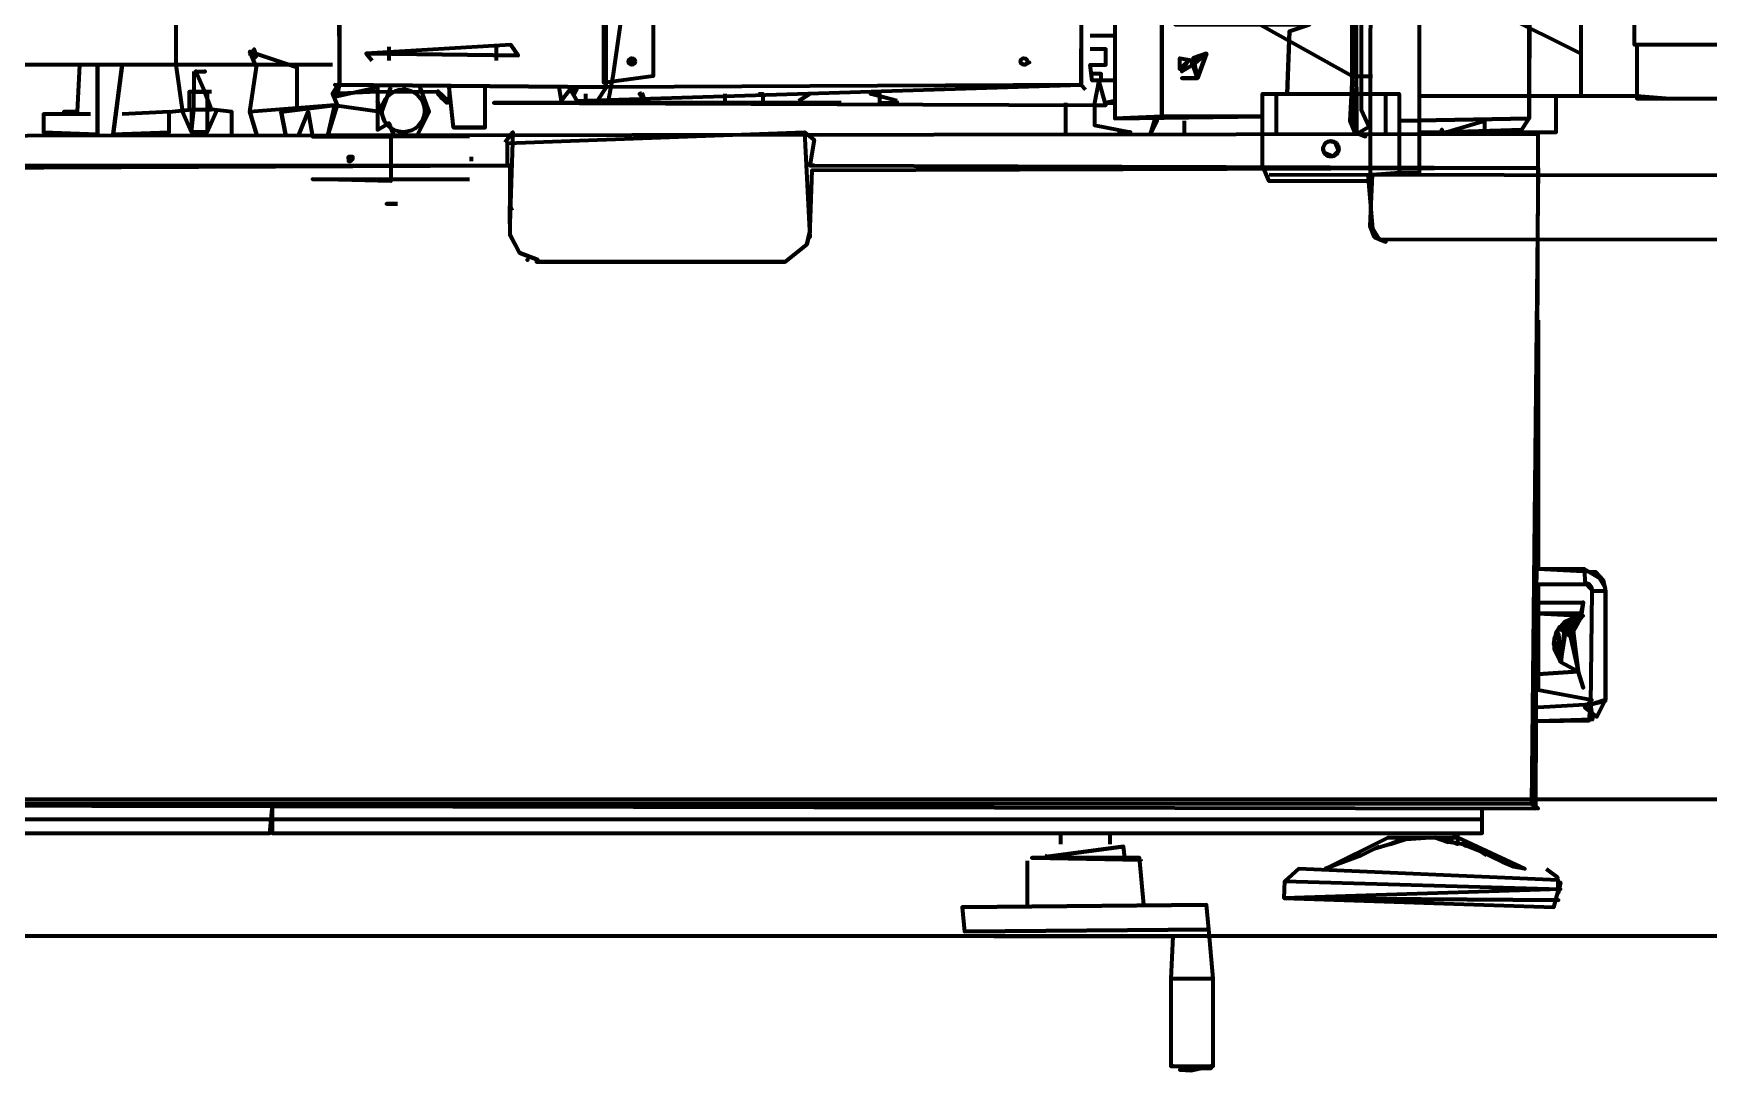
# Model space of a CAD drawing. Extents: x 0 to 1153, y 0 to 816.
# Drawn here: x 521.44 to 529.35, y 499.16 to 504.06 of the extents above; entities that cross this region are included whole.
import ezdxf

# ---------------------------------------------------------------- set-up
doc = ezdxf.new("R2010")
doc.units = 0
doc.header["$MEASUREMENT"] = 0
doc.layers.add('EQUIPMENTS', color=7, linetype='Continuous')
doc.layers.add('Hatch', color=7, linetype='Continuous')

msp = doc.modelspace()

# ---------------------------------------------------------------- linework, layer by layer
at = {"layer": 'EQUIPMENTS', "color": 251, "linetype": 'Continuous', "lineweight": 211}
for p, q in [((632.8515, 500.4435), (113.9613, 500.4435)), ((632.8515, 499.7979), (113.9613, 499.7979))]:
    msp.add_line(p, q, dxfattribs=at)
at = {"layer": 'Hatch', "color": 251, "linetype": 'Continuous', "lineweight": 211}
for p, q in [((526.542, 504.0524), (526.4256, 504.0524)), ((523.113, 503.9995), (523.113, 503.936)), ((523.621, 503.9995), (523.621, 503.936)), ((522.1923, 503.8831), (522.1923, 503.7878)), ((523.187, 503.7878), (523.187, 503.809)), ((524.7005, 503.7773), (524.7005, 503.7455)), ((526.3833, 503.8196), (526.4044, 503.7984)), ((527.304, 503.7773), (527.304, 503.5867)), ((527.8226, 503.5867), (527.8226, 503.7773)), ((525.1873, 503.7455), (525.1873, 503.7349)), ((526.3091, 503.7349), (526.3091, 503.5867)), ((521.5784, 503.6926), (521.5784, 503.682)), ((526.8701, 503.6503), (526.8701, 503.5867)), ((521.5784, 503.5974), (521.5784, 503.5867)), ((521.6419, 503.5974), (521.6419, 503.5867)), ((523.494, 503.5761), (522.7532, 503.5761)), ((528.1824, 503.5974), (528.1824, 503.6079)), ((523.5046, 503.4597), (523.5046, 503.4809)), ((523.6951, 503.4386), (523.6739, 503.4386)), ((525.1238, 503.4386), (525.1027, 503.4386)), ((525.1027, 503.3434), (525.1133, 503.3434)), ((525.1133, 503.2375), (525.1027, 503.2375)), ((526.288, 500.2318), (526.288, 500.2847)), ((526.5208, 500.2318), (526.5208, 500.2847)), ((527.7908, 500.2212), (527.7696, 500.2107)), ((528.2036, 500.2212), (528.1824, 500.2318)), ((528.2988, 500.1789), (528.2671, 500.2001))]:
    msp.add_line(p, q, dxfattribs=at)
for points in [[(527.9708, 513.4822), (527.7591, 513.4716), (527.7485, 503.3645), (527.2723, 503.3645), (527.2405, 503.4386), (527.2405, 503.7773), (527.8861, 503.7773), (527.8861, 503.4068), (527.9813, 503.4068), (527.9708, 513.4822), (528.0237, 513.2811), (528.066, 513.4822), (528.0872, 513.2811), (528.2883, 513.2387), (528.3306, 513.2811), (528.0765, 513.2387), (528.0872, 513.2916), (528.4682, 513.2811), (528.4047, 513.2811)], [(522.8484, 503.7773), (522.8801, 503.8301), (522.8484, 513.0694), (522.8272, 513.1964), (522.8272, 513.2916), (522.859, 513.1647), (523.06, 513.1647), (523.113, 513.1435), (523.06, 513.1011), (523.3458, 513.1011), (523.3987, 513.1117), (523.4305, 513.2705), (523.5681, 513.2599), (523.4305, 513.2705)], [(528.4047, 503.6079), (528.4576, 503.5974), (528.4999, 503.6608), (528.4999, 513.2281), (527.8861, 513.2387), (528.4576, 513.2811), (528.4999, 513.2281), (528.4999, 503.6608), (527.8861, 503.6503), (528.4999, 503.6608)], [(526.542, 513.2281), (526.7643, 513.2281), (526.7643, 503.6714), (526.7643, 513.2281), (527.2405, 513.2387), (526.542, 513.2281), (526.542, 503.6608), (527.2405, 503.6714), (526.7643, 503.6714), (526.542, 503.6608)], [(527.7062, 513.2361), (527.7062, 503.7031), (527.7443, 503.6223), (527.685, 503.5867), (527.6533, 512.9424)], [(524.0655, 513.1117), (523.9914, 513.1117), (526.3938, 513.08), (526.3833, 503.8196), (526.4256, 513.0906), (524.129, 513.0482), (522.8801, 513.0482), (522.8801, 503.8301), (522.8695, 503.7666), (523.06, 503.809), (523.06, 503.6079), (523.113, 503.6397), (523.1341, 503.5867)], [(528.7433, 513.1117), (528.7433, 503.7773), (528.7433, 503.7773)], [(522.8484, 503.9149), (521.282, 503.9149), (521.2292, 513.0377), (521.2292, 513.0377), (517.2604, 513.0377)], [(524.1396, 503.809), (524.129, 513.0482), (524.129, 512.7308)], [(528.5105, 513.0059), (528.5423, 508.4339), (528.5105, 513.0059), (528.4999, 513.0588), (528.5105, 513.0059), (528.4999, 503.8619), (528.5423, 508.4339), (528.4999, 503.8619)], [(522.1393, 512.9741), (522.1076, 503.9149), (522.1393, 503.6926), (522.1817, 503.5974), (522.1923, 503.7031), (522.1923, 503.7878), (522.2557, 503.7878), (522.2557, 503.7031), (522.2557, 503.5974), (522.298, 503.6926), (522.2557, 503.5974), (522.1817, 503.5974), (522.2557, 503.5974)], [(527.7062, 513.0059), (526.1821, 513.0059), (526.1821, 512.9424), (527.7062, 512.953), (527.6533, 512.9424), (527.6638, 503.8619), (527.6638, 512.9424), (527.6638, 503.8619), (527.7591, 503.8619)], [(530.68, 504.0101), (528.9973, 504.0101), (528.9973, 512.8684)], [(527.6638, 503.8619), (527.6533, 503.6503), (527.6744, 503.5974), (527.7273, 503.5761), (527.6744, 503.5974), (527.6638, 503.8619), (526.2245, 504.6663), (526.2033, 504.7191), (526.1716, 504.7933), (526.3409, 504.7721), (526.1716, 504.7933), (526.3409, 504.7826), (526.3409, 512.0957), (526.1716, 512.0957), (526.3409, 512.0957), (526.1716, 512.0957), (526.1716, 504.7933)], [(524.0749, 504.2117), (524.129, 504.2323), (524.2289, 504.2091), (524.2792, 504.1946), (524.33, 504.1582), (524.3618, 504.2535), (524.3618, 503.8619), (524.129, 503.8301), (524.129, 504.1582), (524.129, 504.2323), (524.2137, 504.2323), (524.2137, 504.1582), (524.0231, 504.1582), (524.0728, 504.4333), (524.129, 504.3911), (524.129, 504.317), (524.129, 504.2323), (524.129, 504.317), (524.1819, 504.317), (524.129, 504.317)], [(528.0025, 504.4758), (527.9813, 504.3488), (528.0025, 504.4758), (527.9813, 504.3488), (528.7433, 503.9677)], [(524.2137, 504.1582), (524.1713, 503.8619), (524.1501, 503.7455)], [(527.3569, 503.7773), (527.3675, 504.0736), (527.3569, 503.7773), (527.3675, 504.0736), (527.4627, 504.1053), (526.8278, 504.1053), (527.4627, 504.1053), (526.8278, 504.1053)], [(523.4199, 503.6185), (523.3987, 503.809), (523.3987, 503.7349), (523.3458, 503.7773), (523.3882, 503.7349), (523.3463, 503.7864), (523.06, 503.7878), (522.8484, 503.7773), (522.8695, 503.7243), (522.8272, 503.5867), (522.859, 503.7243), (522.4568, 503.6926), (522.4886, 503.5867), (522.4568, 503.6926), (522.4886, 503.9043), (522.4568, 503.9783), (522.6791, 503.9043), (522.6791, 503.7031)], [(523.6898, 504.0101), (523.7239, 503.9586), (523.6898, 504.0101), (523.0071, 503.9677), (523.7239, 503.9586), (523.0071, 503.9677), (523.0336, 503.936)], [(526.542, 503.8407), (526.4362, 503.8407), (526.4256, 503.9149), (526.4997, 503.9149), (526.4997, 503.9889), (526.4256, 503.9889)], [(526.9335, 503.8513), (526.9759, 503.9677), (526.9335, 503.8513), (526.9759, 503.9677), (526.9018, 503.936), (526.9335, 503.8513), (526.8595, 503.8513), (526.9335, 503.8513), (526.9124, 503.9149), (526.8595, 503.8831), (526.8912, 503.936), (526.8489, 503.8936), (526.8489, 503.9466), (526.9124, 503.936), (526.9335, 503.8513), (526.9759, 503.9677), (526.9124, 503.9466), (526.9335, 503.8513), (526.9759, 503.9677), (526.9335, 503.8513), (526.9759, 503.9677), (526.9124, 503.9149), (526.9335, 503.8513), (526.9759, 503.9677), (526.9759, 503.9677)], [(529.0079, 504.0101), (529.0079, 503.7561), (529.4841, 503.7561), (529.4841, 504.0101)], [(521.7054, 503.682), (521.4832, 503.682), (521.4832, 503.5974), (521.7371, 503.5867), (521.7371, 503.9149), (521.7371, 503.5867)], [(521.6525, 503.9149), (521.6419, 503.6926), (521.5784, 503.6926), (521.6419, 503.6926)], [(521.8112, 503.5867), (521.8536, 503.9149), (521.8112, 503.5867), (522.0758, 503.5974), (522.0758, 503.6926), (521.8536, 503.682)], [(522.3722, 503.5867), (522.3722, 503.6926), (522.2769, 503.7031), (522.2452, 503.7878), (522.2028, 503.8831), (522.2452, 503.8831)], [(526.4785, 503.8407), (526.4785, 503.8725), (526.4256, 503.8725)], [(522.2769, 503.7878), (522.171, 503.7878), (522.171, 503.7031), (522.2769, 503.7031)], [(522.605, 503.6926), (522.6262, 503.5867), (522.605, 503.6926), (522.859, 503.7243), (523.0813, 503.6926), (523.1236, 503.809)], [(523.9173, 503.809), (523.9279, 503.7455), (523.9703, 503.7984), (524.002, 503.7455), (526.3833, 503.8196), (524.1396, 503.809), (522.859, 503.8196), (524.1396, 503.809), (524.0973, 503.7455)], [(523.2506, 503.5867), (523.3035, 503.6926), (523.2612, 503.809), (523.2612, 503.7878)], [(523.5681, 503.6185), (523.4199, 503.6185), (523.5681, 503.6185), (523.5681, 503.809)], [(525.2508, 503.7349), (523.6104, 503.7349), (526.4467, 503.7243), (526.4997, 503.7243), (526.4679, 503.8407), (526.4467, 503.7349), (526.4467, 503.6291), (526.6161, 503.5974), (526.5632, 503.5974), (526.6161, 503.5974)], [(524.0443, 503.7455), (524.0443, 503.7455), (524.0443, 503.7773)], [(524.8592, 503.7773), (524.8804, 503.7773), (524.8804, 503.7455)], [(525.0498, 503.7455), (525.1027, 503.7773), (525.0498, 503.7455)], [(522.0758, 503.6926), (522.1817, 503.7031), (522.1817, 503.5974)], [(523.0956, 503.646), (523.06, 503.7455), (523.06, 503.7455)], [(526.542, 503.7455), (526.4997, 503.7349), (526.542, 503.7349)], [(529.1455, 503.7561), (529.0079, 503.7666), (527.9813, 503.7666)], [(527.9813, 503.5974), (528.6269, 503.5974), (528.6269, 503.7666)], [(529.1984, 503.7561), (529.3889, 503.7561), (529.3995, 503.7561)], [(522.6897, 503.5867), (522.732, 503.6926), (522.7532, 503.5761), (523.1236, 503.5761), (523.1236, 503.3645), (522.7532, 503.3751), (523.494, 503.3751)], [(528.4682, 503.6079), (528.1083, 503.5974), (528.2883, 503.6503), (528.2883, 503.5974), (528.1083, 503.5974), (528.1083, 503.5974)], [(516.5725, 503.428), (516.5937, 500.4224), (516.5725, 503.428), (517.5461, 503.4386), (517.5461, 503.555), (518.5515, 503.5761), (518.5728, 503.4386), (523.6845, 503.4386), (523.6845, 503.1105), (523.7307, 503.0259), (523.8168, 502.9941), (523.7307, 503.0259), (523.8168, 502.9941), (523.7307, 503.0259), (523.6849, 503.1155), (523.7307, 503.0259), (523.7307, 503.0259), (523.8168, 502.9941)], [(518.5621, 503.4174), (523.6739, 503.4386), (523.6739, 503.5444), (525.0762, 503.5974), (525.1027, 503.0999), (525.1133, 503.4174), (528.5423, 503.428), (528.5105, 500.4224), (516.5937, 500.4224), (528.5317, 500.4011), (528.5423, 503.428), (528.5423, 503.428)], [(525.0762, 503.5974), (525.1224, 503.5612), (525.1027, 503.4386), (528.5423, 503.428), (528.5423, 503.5867), (518.5515, 503.5761)], [(523.6633, 503.5497), (523.6995, 503.596), (523.6845, 503.1634), (523.6845, 503.2481), (523.6951, 503.2269)], [(527.6956, 503.5867), (527.6956, 503.5867), (527.6956, 503.5867)], [(527.2723, 503.3962), (542.8192, 503.3751), (543.7822, 503.3751)], [(527.7379, 503.3962), (527.7591, 503.1422), (527.7908, 503.0893), (527.8014, 503.0893)], [(542.8298, 503.3751), (542.7874, 503.0788), (527.7908, 503.0893), (527.7485, 503.1529), (527.7696, 503.0999), (527.8226, 503.0788), (527.7696, 503.0999), (527.7485, 503.1529), (527.7591, 503.3962), (527.8861, 503.4068)], [(523.1553, 503.2586), (523.1024, 503.2586), (523.1553, 503.2586)], [(525.1027, 503.1264), (525.0879, 503.0656), (524.9862, 502.9835), (525.0879, 503.0656), (525.1027, 503.1264), (525.0879, 503.0656), (524.9862, 502.9835), (523.8115, 502.9835), (524.9862, 502.9835)], [(524.5841, 502.9835), (524.5841, 502.9835), (524.5841, 502.9835)], [(524.6582, 502.9835), (524.6582, 502.9835), (524.6582, 502.9835)], [(524.891, 502.9835), (524.891, 502.9835), (524.891, 502.9835)], [(528.5423, 502.7083), (528.5423, 501.5336), (528.8121, 501.5185), (528.8485, 501.4792), (528.8598, 501.4277), (528.8598, 500.9145), (528.7891, 500.8926), (528.7983, 500.8218), (528.5423, 500.8139), (528.7834, 500.8168), (528.7891, 500.8926), (528.8598, 500.9092), (528.8598, 501.4277), (528.7963, 501.4277), (528.7891, 500.8926), (528.8598, 500.9092), (528.7891, 500.8926), (528.7891, 500.8926), (528.5423, 500.8774)], [(528.5423, 501.5336), (528.7592, 501.5336), (528.7645, 501.4595), (528.5423, 501.4595), (528.5423, 501.3748), (528.7539, 501.3748), (528.7433, 501.3008), (528.648, 501.2478), (528.7111, 501.2023), (528.7106, 501.1442), (528.7314, 501.0479), (528.6492, 501.0918), (528.6375, 501.2267), (528.6492, 501.0918), (528.6693, 501.269), (528.6492, 501.0918), (528.6798, 501.2796), (528.7314, 501.0479), (528.701, 501.2901), (528.7314, 501.0479), (528.7539, 500.9726), (528.7314, 501.0479), (528.5423, 501.0362), (528.7314, 501.0479), (528.6492, 501.0918), (528.6195, 501.15), (528.6195, 501.2081), (528.6433, 501.259), (528.709, 501.2372), (528.7433, 501.3008), (528.7539, 501.3748), (528.7429, 501.3237), (528.5423, 501.3219), (528.7539, 501.3114), (528.7065, 501.2603), (528.7216, 501.3085), (528.6698, 501.2852), (528.633, 501.2434), (528.6167, 501.1889), (528.6492, 501.0918), (528.7314, 501.0479), (528.6492, 501.0918), (528.6163, 501.1791), (528.6287, 501.235), (528.6698, 501.2852), (528.7216, 501.3085), (528.6379, 501.2514), (528.6178, 501.1986), (528.6492, 501.0918), (528.6492, 501.0918), (528.7314, 501.0479)], [(528.7592, 501.5336), (528.8485, 501.4792), (528.8121, 501.5185), (528.8594, 501.4413)], [(528.5423, 501.3748), (528.5423, 500.9621), (528.7963, 500.9145), (528.7622, 500.8775), (528.8186, 500.8333), (528.8186, 500.8333), (528.8598, 500.9145)], [(528.5423, 500.9726), (528.5423, 500.9726), (528.5423, 500.9726)], [(528.7539, 500.9726), (528.7539, 500.9726), (528.7539, 500.9726)], [(516.837, 500.4011), (516.837, 500.2847), (522.5521, 500.2847), (522.5626, 500.4011), (522.5626, 500.2847), (528.2777, 500.2847), (528.2777, 500.4011)], [(528.2777, 500.3482), (522.5521, 500.3482), (516.837, 500.3482)], [(526.5896, 500.1684), (526.5843, 500.2212), (526.2189, 500.1722), (526.5843, 500.2212), (526.2189, 500.1722), (526.2245, 500.1842)], [(528.4787, 500.1154), (528.4258, 500.126), (528.3729, 500.1471), (528.2671, 500.2001), (528.1824, 500.2318), (528.1189, 500.2424), (528.1612, 500.2847), (528.1612, 500.2318), (528.1083, 500.253), (528.0554, 500.2636), (527.8966, 500.253), (527.8438, 500.2318), (527.7696, 500.2107), (527.7062, 500.1789), (527.6215, 500.1471), (527.5368, 500.1154), (527.8332, 500.2636), (528.1612, 500.2636), (528.4787, 500.1154), (528.4258, 500.126)], [(527.8438, 500.2318), (527.939, 500.2636), (527.939, 500.2636)], [(528.0554, 500.2636), (528.1189, 500.2424), (528.1083, 500.253)], [(526.1293, 500.1532), (526.1293, 499.9461)], [(526.6796, 499.9461), (526.6584, 500.1684), (526.1504, 500.1684), (526.6675, 500.1591), (526.6675, 500.1591)], [(527.3421, 499.9775), (527.3463, 500.0572), (528.648, 500.0201), (527.3421, 499.9775), (528.6375, 499.9672), (527.3421, 499.9775), (528.6163, 499.9355), (528.648, 500.0519), (528.6359, 500.0013), (528.6373, 500.062), (527.4098, 500.1154), (527.3463, 500.0572)], [(528.5793, 500.1154), (528.6345, 500.0756), (528.6345, 500.0756)], [(527.0077, 499.5968), (526.8065, 499.5968), (526.8065, 499.1841), (527.0077, 499.1841), (527.0077, 499.5968), (526.9865, 499.8296), (526.9759, 499.9461), (525.8223, 499.9355), (526.9759, 499.9461)], [(525.8223, 499.9355), (525.8329, 499.8191), (526.9865, 499.8296), (525.8329, 499.8191)], [(525.9705, 499.7979), (526.8172, 499.7979), (526.8065, 499.5968)], [(526.8447, 499.1664), (526.8447, 499.1664), (526.8447, 499.1664)]]:
    msp.add_lwpolyline(points, dxfattribs=at)
for points in [[(522.4568, 503.9572), (522.4674, 503.9783), (522.478, 503.9466), (522.4886, 503.9572), (522.478, 503.9889)], [(524.2654, 503.9153), (524.2475, 503.9227), (524.2455, 503.9328), (524.25, 503.9419), (524.2592, 503.9464), (524.2692, 503.9444), (524.2759, 503.9368), (524.256, 503.936)], [(526.1175, 503.9153), (526.0996, 503.9227), (526.0976, 503.9328), (526.1021, 503.9419), (526.1113, 503.9464), (526.1213, 503.9444), (526.128, 503.9368), (526.129, 503.9276), (526.1398, 503.9254), (526.1187, 503.9149)], [(523.3935, 503.7455), (523.3635, 503.7561), (523.3479, 503.7793), (523.3459, 503.7901)], [(523.9914, 503.7773), (524.002, 503.7984), (523.9914, 503.7984), (523.9703, 503.809), (523.9914, 503.809)], [(524.3092, 503.7821), (524.3183, 503.7546), (524.2983, 503.7773)], [(525.5154, 503.7455), (525.3884, 503.7773), (525.4307, 503.7773), (525.4307, 503.7349), (525.5154, 503.7349)], [(526.7113, 503.5867), (526.7325, 503.6608), (526.7431, 503.6503)], [(527.5729, 503.4822), (527.5312, 503.4994), (527.5266, 503.5228), (527.5371, 503.5441), (527.5585, 503.5547), (527.5818, 503.55), (527.5991, 503.5084)], [(522.9331, 503.4597), (522.9437, 503.4809), (522.9225, 503.4809), (522.9225, 503.4704), (522.9331, 503.4597), (522.9437, 503.4704), (522.9437, 503.4809), (522.9225, 503.4809), (522.9225, 503.4597), (522.9331, 503.4597), (522.9225, 503.4704), (522.9225, 503.4809), (522.9437, 503.4809), (522.9225, 503.4704)], [(524.3936, 502.9835), (524.3936, 502.9835), (524.383, 502.9835)], [(528.7592, 501.4701), (528.7811, 501.4629), (528.7944, 501.4447), (528.7963, 501.4331)], [(528.7416, 501.3199), (528.734, 501.3127), (528.7295, 501.3115)], [(528.5105, 500.4224), (528.5423, 500.4011), (528.5105, 500.4224)], [(526.9971, 499.1841), (526.9971, 499.1735), (526.9653, 499.1735), (526.9971, 499.1735), (526.8494, 499.1658), (526.9018, 499.1629)]]:
    msp.add_lwpolyline(points, close=True, dxfattribs=at)
for centre, radius in [((524.2613, 503.9307), 0.0159), ((524.2613, 503.9307), 0.0159), ((526.1134, 503.9307), 0.0159), ((526.1134, 503.9307), 0.0159), ((523.1818, 503.6979), 0.1005), ((527.5633, 503.518), 0.037), ((527.5633, 503.518), 0.037)]:
    msp.add_circle(centre, radius, dxfattribs=at)
for p in [(522.2028, 503.8831), (522.2452, 503.8831), (528.0872, 503.6079), (523.7692, 502.9941), (524.383, 502.9835), (524.3936, 502.9835), (524.3936, 502.9835), (524.457, 502.9835), (524.457, 502.9835), (524.5841, 502.9835), (524.6582, 502.9835), (524.891, 502.9835), (528.5423, 501.3748), (528.7539, 501.3748), (528.7433, 501.3008), (528.5423, 500.9726), (528.7539, 500.9726), (526.8172, 499.1841), (526.9971, 499.1841)]:
    msp.add_point(p, dxfattribs=at)

doc.saveas('drawing.dxf')
